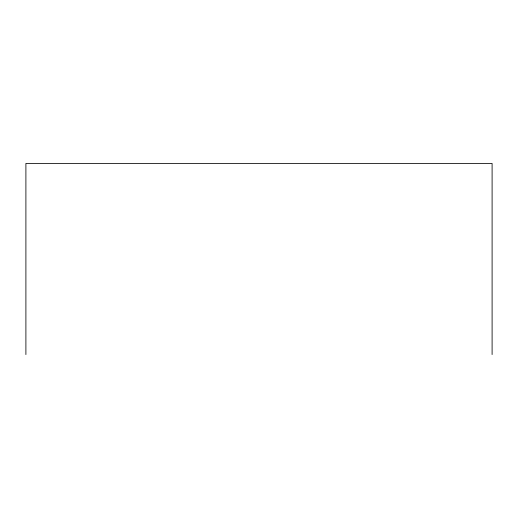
<?xml version="1.0" encoding="UTF-8"?>
<svg xmlns="http://www.w3.org/2000/svg" width="518" height="518" viewBox="0 0 518 518"><rect width="100%" height="100%" fill="white"/><g stroke="black" fill="none" stroke-linecap="round" stroke-linejoin="round"><path stroke-width="0.78" d="M492.1 354.558L492.1 163.442L25.9 163.442L25.9 354.558"/></g></svg>
